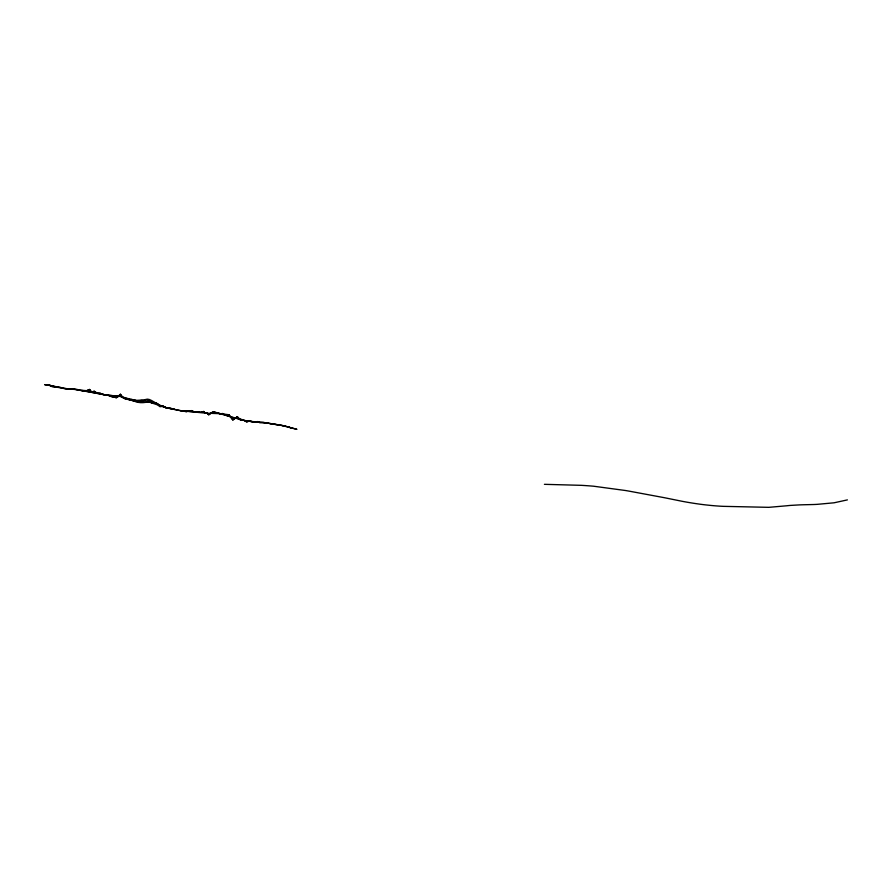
<?xml version="1.0" encoding="UTF-8"?>
<svg xmlns="http://www.w3.org/2000/svg" width="892" height="892" viewBox="0 0 892 892"><rect width="100%" height="100%" fill="white"/><g stroke="black" fill="none" stroke-linecap="round" stroke-linejoin="round"><path stroke-width="1.34" d="M201.614 412.182L203.722 411.491L204.703 412.795L206.788 412.94L208.795 414.791L213.155 411.881L220.435 413.821L222.576 413.487L224.628 414.735L228.898 414.724L232.845 419.976L237.317 416.742L240.349 419.909L243.549 420.143L246.705 421.849C250.184 419.842 254.03 423.377 257.576 421.582L259.683 422.663L262.995 422.395L283.756 425.752L296.936 429.342L280.467 425.116L264.077 422.529L247.809 421.169L231.931 417.322L221.517 413.721L205.74 413.163L179.939 410.621L164.741 407.332L149.834 402.292L134.904 401.411L120.32 396.371L105.769 394.978L81.93 390.451M209.888 413.933L210.991 412.929M64.046 388.544L77.214 389.447L81.919 390.752L86.736 390.674L89.59 389.469L91.419 392.001L94.307 391.287L97.128 393.283L100.027 393.249L105.814 395.145L107.72 394.71L109.66 396.115L116.428 397.698L120.442 394.286L122.282 397.263L124.2 398.412L129.039 399.583L132.016 399.371C136.967 403.753 144.292 403.106 149.878 401.322L151.807 403.095L154.84 402.705L156.836 403.407L159.713 406.54L162.779 405.938L165.734 407.744L186.071 411.647L191.267 410.621L194.322 411.903L200.566 412.282L203.744 411.513L204.714 412.818L206.799 412.94L208.773 414.813M160.716 406.741L162.801 405.949L166.771 407.978M212.062 412.316L214.191 411.881C223.346 414.747 232.957 417.556 242.512 419.686M847.4 499.888L834.065 502.798L817.362 504.337A74.292 16.959 9.2 0 1 813.459 504.526L804.852 504.727A243.382 62.317 12.2 0 0 799.265 504.905L790.178 505.43A85.665 21.051 10.6 0 0 786.889 505.764L768.793 507.336L723.423 506.344A50.253 12.276 8.8 0 1 719.376 506.132L715.797 505.875A85.766 20.471 8.6 0 1 710.21 505.374L705.806 504.917A63.644 15.432 8.7 0 1 700.12 504.214L695.871 503.612A90.114 21.419 8.6 0 1 691.49 502.932A78.206 18.765 8.6 0 1 682.012 501.271L668.532 498.539A177.151 51.714 8.6 0 0 663.86 497.602L628.971 491.113A75.43 20.393 8.1 0 0 625.526 490.522L593.537 486.207A135.45 38.278 8.2 0 0 581.45 485.337L544.41 484.323M76.311 389.57L80.079 390.362M76.266 389.559L64.971 388.734M186.071 411.647L191.289 410.599L194.333 411.914L200.544 412.282M67.792 388.856L72.553 388.934M180.953 410.877L183.997 411.323M195.381 411.892L185.045 411.078M279.341 425.261L280.445 425.339M285.953 426.22L281.56 425.428M268.425 423.31L247.82 421.169M216.254 413.074L228.91 414.735L232.857 419.965L237.305 416.742L240.338 419.898L243.561 420.154L246.694 421.838C250.184 419.853 254.019 423.377 257.576 421.582L258.613 422.306M269.507 423.555L276.063 424.603M61.303 387.652L51.045 386.269M62.228 388.009L51.959 386.582L49.272 384.909L44.6 384.653L53.888 386.024M49.205 385.377L67.837 388.867M46.44 385.154L50.13 385.422M277.144 425.038L278.237 425.228M174.843 409.395L164.775 407.31L149.934 400.653L144.961 399.917L134.982 400.452L120.364 396.449L105.814 394.989L72.497 388.934M103.84 394.788L107.765 394.721L109.616 396.115L116.384 397.698L119.372 395.959L120.398 394.197L123.196 397.821L125.125 398.78L132.997 400.709L135.004 399.884L138.896 402.058L140.947 400.419L143.935 400.553C148.607 396.461 153.246 402.571 157.851 403.786L159.746 406.54M167.774 408.19L170.829 408.224L173.84 409.428M102.881 394.587L100.027 393.249L97.183 393.294L94.351 391.298L91.463 391.989L89.635 389.481L86.736 390.674L81.038 390.228M62.184 387.998L64.09 388.555M288.149 426.677L289.253 427.023M290.301 427.892L291.394 428.238"/></g></svg>
